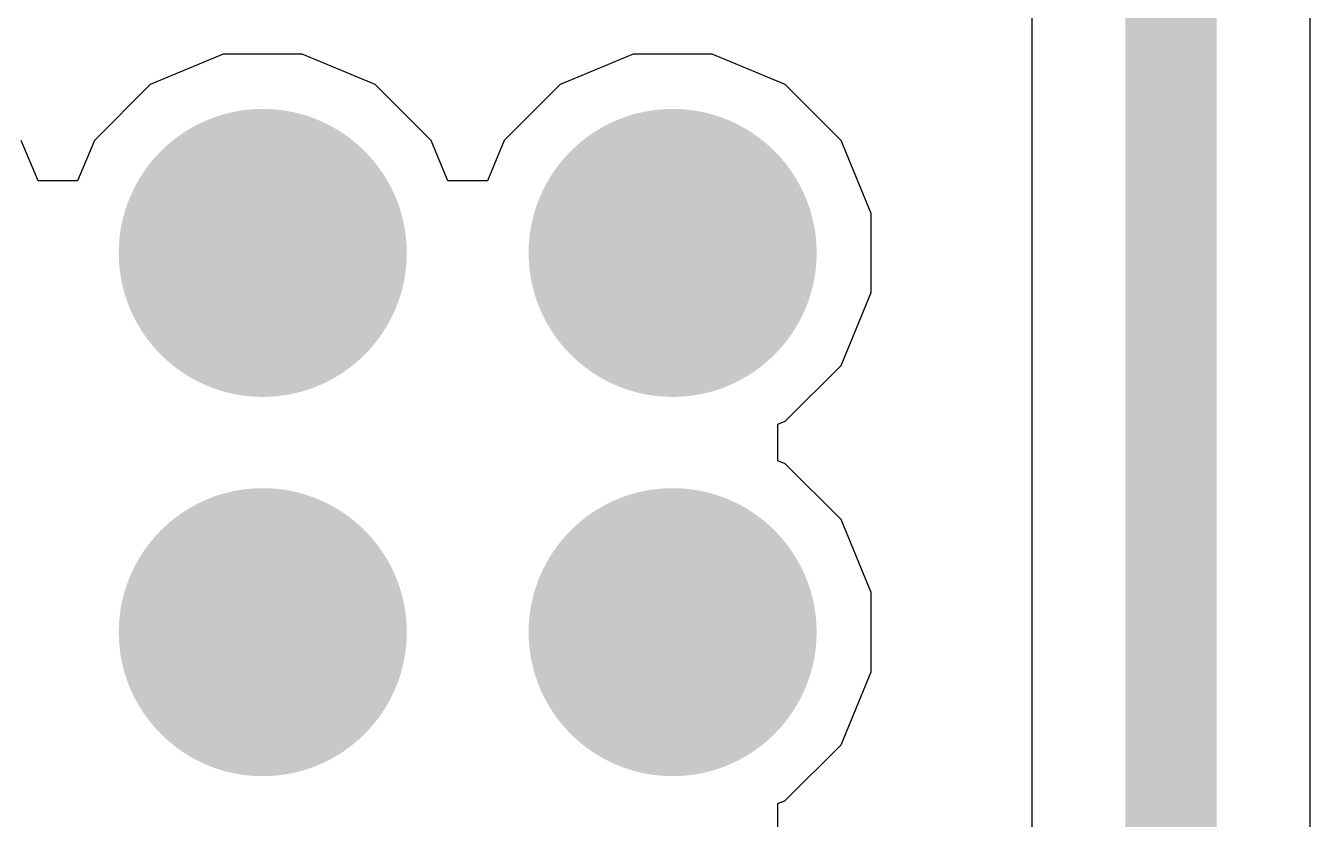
# Model space of a CAD drawing. Header units: inches. Extents: x -4 to 5258, y -4 to 5281.
# Drawn here: x 100.298 to 103.88, y 55.536 to 57.75 of the extents above; entities that cross this region are included whole.
import ezdxf

# ---------------------------------------------------------------- set-up
doc = ezdxf.new("R2010")
doc.units = ezdxf.units.IN
for name, color, linetype in [('Bottom Layer', 5, 'Continuous'), ('Bottom Solder', 6, 'Continuous'), ('Drill Drawing', 1, 'Continuous'), ('Layer 1', 16, 'Continuous'), ('Layer 2', 76, 'Continuous'), ('Top Layer', 1, 'Continuous'), ('Top Solder', 216, 'Continuous'), ('Via Holes', 16, 'Continuous')]:
    doc.layers.add(name, color=color, linetype=linetype)

msp = doc.modelspace()

# ---------------------------------------------------------------- hatches: boundary and pattern name
at = {"layer": 'Bottom Layer'}
h = msp.add_hatch(color=5, dxfattribs=at)
edge = h.paths.add_edge_path()
edge.add_arc((100.9589, 57.1158), 0.3, 0, 360)
h = msp.add_hatch(color=5, dxfattribs=at)
edge = h.paths.add_edge_path()
edge.add_arc((102.1019, 57.1158), 0.3, 0, 360)
h = msp.add_hatch(color=5, dxfattribs=at)
edge = h.paths.add_edge_path()
edge.add_arc((100.9589, 56.0581), 0.3, 0, 360)
h = msp.add_hatch(color=5, dxfattribs=at)
edge = h.paths.add_edge_path()
edge.add_arc((102.1019, 56.0581), 0.3, 0, 360)
at = {"layer": 'Bottom Solder'}
h = msp.add_hatch(color=6, dxfattribs=at)
edge = h.paths.add_edge_path()
edge.add_arc((100.9589, 57.1158), 0.4016, 0, 360)
h = msp.add_hatch(color=6, dxfattribs=at)
edge = h.paths.add_edge_path()
edge.add_arc((102.1019, 57.1158), 0.4016, 0, 360)
h = msp.add_hatch(color=6, dxfattribs=at)
edge = h.paths.add_edge_path()
edge.add_arc((100.9589, 56.0581), 0.4016, 0, 360)
h = msp.add_hatch(color=6, dxfattribs=at)
edge = h.paths.add_edge_path()
edge.add_arc((102.1019, 56.0581), 0.4016, 0, 360)
at = {"layer": 'Layer 1'}
h = msp.add_hatch(color=16, dxfattribs=at)
edge = h.paths.add_edge_path()
edge.add_arc((100.9589, 57.1158), 0.3, 0, 360)
h = msp.add_hatch(color=16, dxfattribs=at)
edge = h.paths.add_edge_path()
edge.add_arc((102.1019, 57.1158), 0.3, 0, 360)
h = msp.add_hatch(color=16, dxfattribs=at)
edge = h.paths.add_edge_path()
edge.add_arc((100.9589, 56.0581), 0.3, 0, 360)
h = msp.add_hatch(color=16, dxfattribs=at)
edge = h.paths.add_edge_path()
edge.add_arc((102.1019, 56.0581), 0.3, 0, 360)
at = {"layer": 'Layer 2'}
h = msp.add_hatch(color=76, dxfattribs=at)
edge = h.paths.add_edge_path()
edge.add_arc((100.9589, 57.1158), 0.3, 0, 360)
h = msp.add_hatch(color=76, dxfattribs=at)
edge = h.paths.add_edge_path()
edge.add_arc((102.1019, 57.1158), 0.3, 0, 360)
h = msp.add_hatch(color=76, dxfattribs=at)
edge = h.paths.add_edge_path()
edge.add_arc((100.9589, 56.0581), 0.3, 0, 360)
h = msp.add_hatch(color=76, dxfattribs=at)
edge = h.paths.add_edge_path()
edge.add_arc((102.1019, 56.0581), 0.3, 0, 360)
at = {"layer": 'Top Layer'}
h = msp.add_hatch(color=1, dxfattribs=at)
edge = h.paths.add_edge_path()
edge.add_arc((100.9589, 57.1158), 0.3, 0, 360)
h = msp.add_hatch(color=1, dxfattribs=at)
edge = h.paths.add_edge_path()
edge.add_arc((102.1019, 57.1158), 0.3, 0, 360)
h = msp.add_hatch(color=1, dxfattribs=at)
edge = h.paths.add_edge_path()
edge.add_arc((100.9589, 56.0581), 0.3, 0, 360)
h = msp.add_hatch(color=1, dxfattribs=at)
edge = h.paths.add_edge_path()
edge.add_arc((102.1019, 56.0581), 0.3, 0, 360)
at = {"layer": 'Top Solder'}
h = msp.add_hatch(color=216, dxfattribs=at)
edge = h.paths.add_edge_path()
edge.add_arc((100.9589, 57.1158), 0.4016, 0, 360)
h = msp.add_hatch(color=216, dxfattribs=at)
edge = h.paths.add_edge_path()
edge.add_arc((102.1019, 57.1158), 0.4016, 0, 360)
h = msp.add_hatch(color=216, dxfattribs=at)
edge = h.paths.add_edge_path()
edge.add_arc((100.9589, 56.0581), 0.4016, 0, 360)
h = msp.add_hatch(color=216, dxfattribs=at)
edge = h.paths.add_edge_path()
edge.add_arc((102.1019, 56.0581), 0.4016, 0, 360)
at = {"layer": 'Via Holes'}
h = msp.add_hatch(color=7, dxfattribs=at)
edge = h.paths.add_edge_path()
edge.add_arc((100.9589, 57.1158), 0.15, 0, 360)
h = msp.add_hatch(color=7, dxfattribs=at)
edge = h.paths.add_edge_path()
edge.add_arc((102.1019, 57.1158), 0.15, 0, 360)
h = msp.add_hatch(color=7, dxfattribs=at)
edge = h.paths.add_edge_path()
edge.add_arc((100.9589, 56.0581), 0.15, 0, 360)
h = msp.add_hatch(color=7, dxfattribs=at)
edge = h.paths.add_edge_path()
edge.add_arc((102.1019, 56.0581), 0.15, 0, 360)

# ---------------------------------------------------------------- linework, layer by layer
at = {"layer": 'Drill Drawing'}
for points in [[(100.8319, 57.2428, 0.0508, 0.0508, 0), (100.8319, 57.3698, 0.0508, 0.0508, 0)], [(100.8319, 57.3698, 0.0508, 0.0508, 0), (101.0859, 57.3698, 0.0508, 0.0508, 0)], [(101.0859, 57.2428, 0.0508, 0.0508, 0), (101.0859, 57.3698, 0.0508, 0.0508, 0)], [(101.9749, 57.2428, 0.0508, 0.0508, 0), (101.9749, 57.3698, 0.0508, 0.0508, 0)], [(101.9749, 57.3698, 0.0508, 0.0508, 0), (102.2289, 57.3698, 0.0508, 0.0508, 0)], [(102.2289, 57.2428, 0.0508, 0.0508, 0), (102.2289, 57.3698, 0.0508, 0.0508, 0)], [(100.8827, 57.192, 0.0508, 0.0508, 0), (100.8827, 57.2682, 0.0508, 0.0508, 0)], [(100.8827, 57.2682, 0.0508, 0.0508, 0), (101.0351, 57.2682, 0.0508, 0.0508, 0)], [(101.0351, 57.192, 0.0508, 0.0508, 0), (101.0351, 57.2682, 0.0508, 0.0508, 0)], [(102.0257, 57.192, 0.0508, 0.0508, 0), (102.0257, 57.2682, 0.0508, 0.0508, 0)], [(102.0257, 57.2682, 0.0508, 0.0508, 0), (102.1781, 57.2682, 0.0508, 0.0508, 0)], [(102.1781, 57.192, 0.0508, 0.0508, 0), (102.1781, 57.2682, 0.0508, 0.0508, 0)], [(100.7049, 56.9888, 0.0508, 0.0508, 0), (100.7049, 57.2428, 0.0508, 0.0508, 0)], [(100.7049, 57.2428, 0.0508, 0.0508, 0), (100.8319, 57.2428, 0.0508, 0.0508, 0)], [(101.0859, 57.2428, 0.0508, 0.0508, 0), (101.2129, 57.2428, 0.0508, 0.0508, 0)], [(101.2129, 56.9888, 0.0508, 0.0508, 0), (101.2129, 57.2428, 0.0508, 0.0508, 0)], [(101.8479, 56.9888, 0.0508, 0.0508, 0), (101.8479, 57.2428, 0.0508, 0.0508, 0)], [(101.8479, 57.2428, 0.0508, 0.0508, 0), (101.9749, 57.2428, 0.0508, 0.0508, 0)], [(102.2289, 57.2428, 0.0508, 0.0508, 0), (102.3559, 57.2428, 0.0508, 0.0508, 0)], [(102.3559, 56.9888, 0.0508, 0.0508, 0), (102.3559, 57.2428, 0.0508, 0.0508, 0)], [(100.8065, 57.0396, 0.0508, 0.0508, 0), (100.8065, 57.192, 0.0508, 0.0508, 0)], [(100.8065, 57.192, 0.0508, 0.0508, 0), (100.8827, 57.192, 0.0508, 0.0508, 0)], [(101.0351, 57.192, 0.0508, 0.0508, 0), (101.1113, 57.192, 0.0508, 0.0508, 0)], [(101.1113, 57.0396, 0.0508, 0.0508, 0), (101.1113, 57.192, 0.0508, 0.0508, 0)], [(101.9495, 57.0396, 0.0508, 0.0508, 0), (101.9495, 57.192, 0.0508, 0.0508, 0)], [(101.9495, 57.192, 0.0508, 0.0508, 0), (102.0257, 57.192, 0.0508, 0.0508, 0)], [(102.1781, 57.192, 0.0508, 0.0508, 0), (102.2543, 57.192, 0.0508, 0.0508, 0)], [(102.2543, 57.0396, 0.0508, 0.0508, 0), (102.2543, 57.192, 0.0508, 0.0508, 0)], [(100.8065, 57.0396, 0.0508, 0.0508, 0), (100.8827, 57.0396, 0.0508, 0.0508, 0)], [(100.8827, 56.9634, 0.0508, 0.0508, 0), (100.8827, 57.0396, 0.0508, 0.0508, 0)], [(101.0351, 57.0396, 0.0508, 0.0508, 0), (101.1113, 57.0396, 0.0508, 0.0508, 0)], [(101.0351, 56.9634, 0.0508, 0.0508, 0), (101.0351, 57.0396, 0.0508, 0.0508, 0)], [(101.9495, 57.0396, 0.0508, 0.0508, 0), (102.0257, 57.0396, 0.0508, 0.0508, 0)], [(102.0257, 56.9634, 0.0508, 0.0508, 0), (102.0257, 57.0396, 0.0508, 0.0508, 0)], [(102.1781, 57.0396, 0.0508, 0.0508, 0), (102.2543, 57.0396, 0.0508, 0.0508, 0)], [(102.1781, 56.9634, 0.0508, 0.0508, 0), (102.1781, 57.0396, 0.0508, 0.0508, 0)], [(100.7049, 56.9888, 0.0508, 0.0508, 0), (100.8319, 56.9888, 0.0508, 0.0508, 0)], [(100.8319, 56.8618, 0.0508, 0.0508, 0), (100.8319, 56.9888, 0.0508, 0.0508, 0)], [(101.0859, 56.9888, 0.0508, 0.0508, 0), (101.2129, 56.9888, 0.0508, 0.0508, 0)], [(101.0859, 56.8618, 0.0508, 0.0508, 0), (101.0859, 56.9888, 0.0508, 0.0508, 0)], [(101.8479, 56.9888, 0.0508, 0.0508, 0), (101.9749, 56.9888, 0.0508, 0.0508, 0)], [(101.9749, 56.8618, 0.0508, 0.0508, 0), (101.9749, 56.9888, 0.0508, 0.0508, 0)], [(102.2289, 56.9888, 0.0508, 0.0508, 0), (102.3559, 56.9888, 0.0508, 0.0508, 0)], [(102.2289, 56.8618, 0.0508, 0.0508, 0), (102.2289, 56.9888, 0.0508, 0.0508, 0)], [(100.8827, 56.9634, 0.0508, 0.0508, 0), (101.0351, 56.9634, 0.0508, 0.0508, 0)], [(102.0257, 56.9634, 0.0508, 0.0508, 0), (102.1781, 56.9634, 0.0508, 0.0508, 0)], [(100.8319, 56.8618, 0.0508, 0.0508, 0), (101.0859, 56.8618, 0.0508, 0.0508, 0)], [(101.9749, 56.8618, 0.0508, 0.0508, 0), (102.2289, 56.8618, 0.0508, 0.0508, 0)], [(100.8319, 56.1851, 0.0508, 0.0508, 0), (100.8319, 56.3121, 0.0508, 0.0508, 0)], [(100.8319, 56.3121, 0.0508, 0.0508, 0), (101.0859, 56.3121, 0.0508, 0.0508, 0)], [(101.0859, 56.1851, 0.0508, 0.0508, 0), (101.0859, 56.3121, 0.0508, 0.0508, 0)], [(101.9749, 56.1851, 0.0508, 0.0508, 0), (101.9749, 56.3121, 0.0508, 0.0508, 0)], [(101.9749, 56.3121, 0.0508, 0.0508, 0), (102.2289, 56.3121, 0.0508, 0.0508, 0)], [(102.2289, 56.1851, 0.0508, 0.0508, 0), (102.2289, 56.3121, 0.0508, 0.0508, 0)], [(100.7049, 55.9311, 0.0508, 0.0508, 0), (100.7049, 56.1851, 0.0508, 0.0508, 0)], [(100.7049, 56.1851, 0.0508, 0.0508, 0), (100.8319, 56.1851, 0.0508, 0.0508, 0)], [(100.8827, 56.1343, 0.0508, 0.0508, 0), (100.8827, 56.2105, 0.0508, 0.0508, 0)], [(100.8827, 56.2105, 0.0508, 0.0508, 0), (101.0351, 56.2105, 0.0508, 0.0508, 0)], [(101.0351, 56.1343, 0.0508, 0.0508, 0), (101.0351, 56.2105, 0.0508, 0.0508, 0)], [(101.0859, 56.1851, 0.0508, 0.0508, 0), (101.2129, 56.1851, 0.0508, 0.0508, 0)], [(101.2129, 55.9311, 0.0508, 0.0508, 0), (101.2129, 56.1851, 0.0508, 0.0508, 0)], [(101.8479, 55.9311, 0.0508, 0.0508, 0), (101.8479, 56.1851, 0.0508, 0.0508, 0)], [(101.8479, 56.1851, 0.0508, 0.0508, 0), (101.9749, 56.1851, 0.0508, 0.0508, 0)], [(102.0257, 56.1343, 0.0508, 0.0508, 0), (102.0257, 56.2105, 0.0508, 0.0508, 0)], [(102.0257, 56.2105, 0.0508, 0.0508, 0), (102.1781, 56.2105, 0.0508, 0.0508, 0)], [(102.1781, 56.1343, 0.0508, 0.0508, 0), (102.1781, 56.2105, 0.0508, 0.0508, 0)], [(102.2289, 56.1851, 0.0508, 0.0508, 0), (102.3559, 56.1851, 0.0508, 0.0508, 0)], [(102.3559, 55.9311, 0.0508, 0.0508, 0), (102.3559, 56.1851, 0.0508, 0.0508, 0)], [(100.8065, 55.9819, 0.0508, 0.0508, 0), (100.8065, 56.1343, 0.0508, 0.0508, 0)], [(100.8065, 56.1343, 0.0508, 0.0508, 0), (100.8827, 56.1343, 0.0508, 0.0508, 0)], [(101.0351, 56.1343, 0.0508, 0.0508, 0), (101.1113, 56.1343, 0.0508, 0.0508, 0)], [(101.1113, 55.9819, 0.0508, 0.0508, 0), (101.1113, 56.1343, 0.0508, 0.0508, 0)], [(101.9495, 55.9819, 0.0508, 0.0508, 0), (101.9495, 56.1343, 0.0508, 0.0508, 0)], [(101.9495, 56.1343, 0.0508, 0.0508, 0), (102.0257, 56.1343, 0.0508, 0.0508, 0)], [(102.1781, 56.1343, 0.0508, 0.0508, 0), (102.2543, 56.1343, 0.0508, 0.0508, 0)], [(102.2543, 55.9819, 0.0508, 0.0508, 0), (102.2543, 56.1343, 0.0508, 0.0508, 0)], [(100.8065, 55.9819, 0.0508, 0.0508, 0), (100.8827, 55.9819, 0.0508, 0.0508, 0)], [(100.8827, 55.9057, 0.0508, 0.0508, 0), (100.8827, 55.9819, 0.0508, 0.0508, 0)], [(101.0351, 55.9819, 0.0508, 0.0508, 0), (101.1113, 55.9819, 0.0508, 0.0508, 0)], [(101.0351, 55.9057, 0.0508, 0.0508, 0), (101.0351, 55.9819, 0.0508, 0.0508, 0)], [(101.9495, 55.9819, 0.0508, 0.0508, 0), (102.0257, 55.9819, 0.0508, 0.0508, 0)], [(102.0257, 55.9057, 0.0508, 0.0508, 0), (102.0257, 55.9819, 0.0508, 0.0508, 0)], [(102.1781, 55.9819, 0.0508, 0.0508, 0), (102.2543, 55.9819, 0.0508, 0.0508, 0)], [(102.1781, 55.9057, 0.0508, 0.0508, 0), (102.1781, 55.9819, 0.0508, 0.0508, 0)], [(100.7049, 55.9311, 0.0508, 0.0508, 0), (100.8319, 55.9311, 0.0508, 0.0508, 0)], [(100.8319, 55.8041, 0.0508, 0.0508, 0), (100.8319, 55.9311, 0.0508, 0.0508, 0)], [(100.8827, 55.9057, 0.0508, 0.0508, 0), (101.0351, 55.9057, 0.0508, 0.0508, 0)], [(101.0859, 55.9311, 0.0508, 0.0508, 0), (101.2129, 55.9311, 0.0508, 0.0508, 0)], [(101.0859, 55.8041, 0.0508, 0.0508, 0), (101.0859, 55.9311, 0.0508, 0.0508, 0)], [(101.8479, 55.9311, 0.0508, 0.0508, 0), (101.9749, 55.9311, 0.0508, 0.0508, 0)], [(101.9749, 55.8041, 0.0508, 0.0508, 0), (101.9749, 55.9311, 0.0508, 0.0508, 0)], [(102.0257, 55.9057, 0.0508, 0.0508, 0), (102.1781, 55.9057, 0.0508, 0.0508, 0)], [(102.2289, 55.9311, 0.0508, 0.0508, 0), (102.3559, 55.9311, 0.0508, 0.0508, 0)], [(102.2289, 55.8041, 0.0508, 0.0508, 0), (102.2289, 55.9311, 0.0508, 0.0508, 0)], [(100.8319, 55.8041, 0.0508, 0.0508, 0), (101.0859, 55.8041, 0.0508, 0.0508, 0)], [(101.9749, 55.8041, 0.0508, 0.0508, 0), (102.2289, 55.8041, 0.0508, 0.0508, 0)]]:
    msp.add_lwpolyline(points, format="xyseb", dxfattribs=at)
for points in [[(100.8192, 57.3698, 0.0254, 0.0254, 1), (100.8446, 57.3698, 0.0254, 0.0254, 1)], [(100.8192, 57.3698, 0.0254, 0.0254, 1), (100.8446, 57.3698, 0.0254, 0.0254, 1)], [(101.0732, 57.3698, 0.0254, 0.0254, 1), (101.0986, 57.3698, 0.0254, 0.0254, 1)], [(101.0732, 57.3698, 0.0254, 0.0254, 1), (101.0986, 57.3698, 0.0254, 0.0254, 1)], [(101.9622, 57.3698, 0.0254, 0.0254, 1), (101.9876, 57.3698, 0.0254, 0.0254, 1)], [(101.9622, 57.3698, 0.0254, 0.0254, 1), (101.9876, 57.3698, 0.0254, 0.0254, 1)], [(102.2162, 57.3698, 0.0254, 0.0254, 1), (102.2416, 57.3698, 0.0254, 0.0254, 1)], [(102.2162, 57.3698, 0.0254, 0.0254, 1), (102.2416, 57.3698, 0.0254, 0.0254, 1)], [(100.87, 57.2682, 0.0254, 0.0254, 1), (100.8954, 57.2682, 0.0254, 0.0254, 1)], [(100.87, 57.2682, 0.0254, 0.0254, 1), (100.8954, 57.2682, 0.0254, 0.0254, 1)], [(101.0224, 57.2682, 0.0254, 0.0254, 1), (101.0478, 57.2682, 0.0254, 0.0254, 1)], [(101.0224, 57.2682, 0.0254, 0.0254, 1), (101.0478, 57.2682, 0.0254, 0.0254, 1)], [(102.013, 57.2682, 0.0254, 0.0254, 1), (102.0384, 57.2682, 0.0254, 0.0254, 1)], [(102.013, 57.2682, 0.0254, 0.0254, 1), (102.0384, 57.2682, 0.0254, 0.0254, 1)], [(102.1654, 57.2682, 0.0254, 0.0254, 1), (102.1908, 57.2682, 0.0254, 0.0254, 1)], [(102.1654, 57.2682, 0.0254, 0.0254, 1), (102.1908, 57.2682, 0.0254, 0.0254, 1)], [(100.6922, 57.2428, 0.0254, 0.0254, 1), (100.7176, 57.2428, 0.0254, 0.0254, 1)], [(100.6922, 57.2428, 0.0254, 0.0254, 1), (100.7176, 57.2428, 0.0254, 0.0254, 1)], [(100.8192, 57.2428, 0.0254, 0.0254, 1), (100.8446, 57.2428, 0.0254, 0.0254, 1)], [(100.8192, 57.2428, 0.0254, 0.0254, 1), (100.8446, 57.2428, 0.0254, 0.0254, 1)], [(101.0732, 57.2428, 0.0254, 0.0254, 1), (101.0986, 57.2428, 0.0254, 0.0254, 1)], [(101.0732, 57.2428, 0.0254, 0.0254, 1), (101.0986, 57.2428, 0.0254, 0.0254, 1)], [(101.2002, 57.2428, 0.0254, 0.0254, 1), (101.2256, 57.2428, 0.0254, 0.0254, 1)], [(101.2002, 57.2428, 0.0254, 0.0254, 1), (101.2256, 57.2428, 0.0254, 0.0254, 1)], [(101.8352, 57.2428, 0.0254, 0.0254, 1), (101.8606, 57.2428, 0.0254, 0.0254, 1)], [(101.8352, 57.2428, 0.0254, 0.0254, 1), (101.8606, 57.2428, 0.0254, 0.0254, 1)], [(101.9622, 57.2428, 0.0254, 0.0254, 1), (101.9876, 57.2428, 0.0254, 0.0254, 1)], [(101.9622, 57.2428, 0.0254, 0.0254, 1), (101.9876, 57.2428, 0.0254, 0.0254, 1)], [(102.2162, 57.2428, 0.0254, 0.0254, 1), (102.2416, 57.2428, 0.0254, 0.0254, 1)], [(102.2162, 57.2428, 0.0254, 0.0254, 1), (102.2416, 57.2428, 0.0254, 0.0254, 1)], [(102.3432, 57.2428, 0.0254, 0.0254, 1), (102.3686, 57.2428, 0.0254, 0.0254, 1)], [(102.3432, 57.2428, 0.0254, 0.0254, 1), (102.3686, 57.2428, 0.0254, 0.0254, 1)], [(100.7938, 57.192, 0.0254, 0.0254, 1), (100.8192, 57.192, 0.0254, 0.0254, 1)], [(100.7938, 57.192, 0.0254, 0.0254, 1), (100.8192, 57.192, 0.0254, 0.0254, 1)], [(100.87, 57.192, 0.0254, 0.0254, 1), (100.8954, 57.192, 0.0254, 0.0254, 1)], [(100.87, 57.192, 0.0254, 0.0254, 1), (100.8954, 57.192, 0.0254, 0.0254, 1)], [(101.0224, 57.192, 0.0254, 0.0254, 1), (101.0478, 57.192, 0.0254, 0.0254, 1)], [(101.0224, 57.192, 0.0254, 0.0254, 1), (101.0478, 57.192, 0.0254, 0.0254, 1)], [(101.0986, 57.192, 0.0254, 0.0254, 1), (101.124, 57.192, 0.0254, 0.0254, 1)], [(101.0986, 57.192, 0.0254, 0.0254, 1), (101.124, 57.192, 0.0254, 0.0254, 1)], [(101.9368, 57.192, 0.0254, 0.0254, 1), (101.9622, 57.192, 0.0254, 0.0254, 1)], [(101.9368, 57.192, 0.0254, 0.0254, 1), (101.9622, 57.192, 0.0254, 0.0254, 1)], [(102.013, 57.192, 0.0254, 0.0254, 1), (102.0384, 57.192, 0.0254, 0.0254, 1)], [(102.013, 57.192, 0.0254, 0.0254, 1), (102.0384, 57.192, 0.0254, 0.0254, 1)], [(102.1654, 57.192, 0.0254, 0.0254, 1), (102.1908, 57.192, 0.0254, 0.0254, 1)], [(102.1654, 57.192, 0.0254, 0.0254, 1), (102.1908, 57.192, 0.0254, 0.0254, 1)], [(102.2416, 57.192, 0.0254, 0.0254, 1), (102.267, 57.192, 0.0254, 0.0254, 1)], [(102.2416, 57.192, 0.0254, 0.0254, 1), (102.267, 57.192, 0.0254, 0.0254, 1)], [(100.7938, 57.0396, 0.0254, 0.0254, 1), (100.8192, 57.0396, 0.0254, 0.0254, 1)], [(100.7938, 57.0396, 0.0254, 0.0254, 1), (100.8192, 57.0396, 0.0254, 0.0254, 1)], [(100.87, 57.0396, 0.0254, 0.0254, 1), (100.8954, 57.0396, 0.0254, 0.0254, 1)], [(100.87, 57.0396, 0.0254, 0.0254, 1), (100.8954, 57.0396, 0.0254, 0.0254, 1)], [(101.0224, 57.0396, 0.0254, 0.0254, 1), (101.0478, 57.0396, 0.0254, 0.0254, 1)], [(101.0224, 57.0396, 0.0254, 0.0254, 1), (101.0478, 57.0396, 0.0254, 0.0254, 1)], [(101.0986, 57.0396, 0.0254, 0.0254, 1), (101.124, 57.0396, 0.0254, 0.0254, 1)], [(101.0986, 57.0396, 0.0254, 0.0254, 1), (101.124, 57.0396, 0.0254, 0.0254, 1)], [(101.9368, 57.0396, 0.0254, 0.0254, 1), (101.9622, 57.0396, 0.0254, 0.0254, 1)], [(101.9368, 57.0396, 0.0254, 0.0254, 1), (101.9622, 57.0396, 0.0254, 0.0254, 1)], [(102.013, 57.0396, 0.0254, 0.0254, 1), (102.0384, 57.0396, 0.0254, 0.0254, 1)], [(102.013, 57.0396, 0.0254, 0.0254, 1), (102.0384, 57.0396, 0.0254, 0.0254, 1)], [(102.1654, 57.0396, 0.0254, 0.0254, 1), (102.1908, 57.0396, 0.0254, 0.0254, 1)], [(102.1654, 57.0396, 0.0254, 0.0254, 1), (102.1908, 57.0396, 0.0254, 0.0254, 1)], [(102.2416, 57.0396, 0.0254, 0.0254, 1), (102.267, 57.0396, 0.0254, 0.0254, 1)], [(102.2416, 57.0396, 0.0254, 0.0254, 1), (102.267, 57.0396, 0.0254, 0.0254, 1)], [(100.6922, 56.9888, 0.0254, 0.0254, 1), (100.7176, 56.9888, 0.0254, 0.0254, 1)], [(100.6922, 56.9888, 0.0254, 0.0254, 1), (100.7176, 56.9888, 0.0254, 0.0254, 1)], [(100.8192, 56.9888, 0.0254, 0.0254, 1), (100.8446, 56.9888, 0.0254, 0.0254, 1)], [(100.8192, 56.9888, 0.0254, 0.0254, 1), (100.8446, 56.9888, 0.0254, 0.0254, 1)], [(101.0732, 56.9888, 0.0254, 0.0254, 1), (101.0986, 56.9888, 0.0254, 0.0254, 1)], [(101.0732, 56.9888, 0.0254, 0.0254, 1), (101.0986, 56.9888, 0.0254, 0.0254, 1)], [(101.2002, 56.9888, 0.0254, 0.0254, 1), (101.2256, 56.9888, 0.0254, 0.0254, 1)], [(101.2002, 56.9888, 0.0254, 0.0254, 1), (101.2256, 56.9888, 0.0254, 0.0254, 1)], [(101.8352, 56.9888, 0.0254, 0.0254, 1), (101.8606, 56.9888, 0.0254, 0.0254, 1)], [(101.8352, 56.9888, 0.0254, 0.0254, 1), (101.8606, 56.9888, 0.0254, 0.0254, 1)], [(101.9622, 56.9888, 0.0254, 0.0254, 1), (101.9876, 56.9888, 0.0254, 0.0254, 1)], [(101.9622, 56.9888, 0.0254, 0.0254, 1), (101.9876, 56.9888, 0.0254, 0.0254, 1)], [(102.2162, 56.9888, 0.0254, 0.0254, 1), (102.2416, 56.9888, 0.0254, 0.0254, 1)], [(102.2162, 56.9888, 0.0254, 0.0254, 1), (102.2416, 56.9888, 0.0254, 0.0254, 1)], [(102.3432, 56.9888, 0.0254, 0.0254, 1), (102.3686, 56.9888, 0.0254, 0.0254, 1)], [(102.3432, 56.9888, 0.0254, 0.0254, 1), (102.3686, 56.9888, 0.0254, 0.0254, 1)], [(100.87, 56.9634, 0.0254, 0.0254, 1), (100.8954, 56.9634, 0.0254, 0.0254, 1)], [(100.87, 56.9634, 0.0254, 0.0254, 1), (100.8954, 56.9634, 0.0254, 0.0254, 1)], [(101.0224, 56.9634, 0.0254, 0.0254, 1), (101.0478, 56.9634, 0.0254, 0.0254, 1)], [(101.0224, 56.9634, 0.0254, 0.0254, 1), (101.0478, 56.9634, 0.0254, 0.0254, 1)], [(102.013, 56.9634, 0.0254, 0.0254, 1), (102.0384, 56.9634, 0.0254, 0.0254, 1)], [(102.013, 56.9634, 0.0254, 0.0254, 1), (102.0384, 56.9634, 0.0254, 0.0254, 1)], [(102.1654, 56.9634, 0.0254, 0.0254, 1), (102.1908, 56.9634, 0.0254, 0.0254, 1)], [(102.1654, 56.9634, 0.0254, 0.0254, 1), (102.1908, 56.9634, 0.0254, 0.0254, 1)], [(100.8192, 56.8618, 0.0254, 0.0254, 1), (100.8446, 56.8618, 0.0254, 0.0254, 1)], [(100.8192, 56.8618, 0.0254, 0.0254, 1), (100.8446, 56.8618, 0.0254, 0.0254, 1)], [(101.0732, 56.8618, 0.0254, 0.0254, 1), (101.0986, 56.8618, 0.0254, 0.0254, 1)], [(101.0732, 56.8618, 0.0254, 0.0254, 1), (101.0986, 56.8618, 0.0254, 0.0254, 1)], [(101.9622, 56.8618, 0.0254, 0.0254, 1), (101.9876, 56.8618, 0.0254, 0.0254, 1)], [(101.9622, 56.8618, 0.0254, 0.0254, 1), (101.9876, 56.8618, 0.0254, 0.0254, 1)], [(102.2162, 56.8618, 0.0254, 0.0254, 1), (102.2416, 56.8618, 0.0254, 0.0254, 1)], [(102.2162, 56.8618, 0.0254, 0.0254, 1), (102.2416, 56.8618, 0.0254, 0.0254, 1)], [(100.8192, 56.3121, 0.0254, 0.0254, 1), (100.8446, 56.3121, 0.0254, 0.0254, 1)], [(100.8192, 56.3121, 0.0254, 0.0254, 1), (100.8446, 56.3121, 0.0254, 0.0254, 1)], [(101.0732, 56.3121, 0.0254, 0.0254, 1), (101.0986, 56.3121, 0.0254, 0.0254, 1)], [(101.0732, 56.3121, 0.0254, 0.0254, 1), (101.0986, 56.3121, 0.0254, 0.0254, 1)], [(101.9622, 56.3121, 0.0254, 0.0254, 1), (101.9876, 56.3121, 0.0254, 0.0254, 1)], [(101.9622, 56.3121, 0.0254, 0.0254, 1), (101.9876, 56.3121, 0.0254, 0.0254, 1)], [(102.2162, 56.3121, 0.0254, 0.0254, 1), (102.2416, 56.3121, 0.0254, 0.0254, 1)], [(102.2162, 56.3121, 0.0254, 0.0254, 1), (102.2416, 56.3121, 0.0254, 0.0254, 1)], [(100.6922, 56.1851, 0.0254, 0.0254, 1), (100.7176, 56.1851, 0.0254, 0.0254, 1)], [(100.6922, 56.1851, 0.0254, 0.0254, 1), (100.7176, 56.1851, 0.0254, 0.0254, 1)], [(100.8192, 56.1851, 0.0254, 0.0254, 1), (100.8446, 56.1851, 0.0254, 0.0254, 1)], [(100.8192, 56.1851, 0.0254, 0.0254, 1), (100.8446, 56.1851, 0.0254, 0.0254, 1)], [(100.87, 56.2105, 0.0254, 0.0254, 1), (100.8954, 56.2105, 0.0254, 0.0254, 1)], [(100.87, 56.2105, 0.0254, 0.0254, 1), (100.8954, 56.2105, 0.0254, 0.0254, 1)], [(101.0224, 56.2105, 0.0254, 0.0254, 1), (101.0478, 56.2105, 0.0254, 0.0254, 1)], [(101.0224, 56.2105, 0.0254, 0.0254, 1), (101.0478, 56.2105, 0.0254, 0.0254, 1)], [(101.0732, 56.1851, 0.0254, 0.0254, 1), (101.0986, 56.1851, 0.0254, 0.0254, 1)], [(101.0732, 56.1851, 0.0254, 0.0254, 1), (101.0986, 56.1851, 0.0254, 0.0254, 1)], [(101.2002, 56.1851, 0.0254, 0.0254, 1), (101.2256, 56.1851, 0.0254, 0.0254, 1)], [(101.2002, 56.1851, 0.0254, 0.0254, 1), (101.2256, 56.1851, 0.0254, 0.0254, 1)], [(101.8352, 56.1851, 0.0254, 0.0254, 1), (101.8606, 56.1851, 0.0254, 0.0254, 1)], [(101.8352, 56.1851, 0.0254, 0.0254, 1), (101.8606, 56.1851, 0.0254, 0.0254, 1)], [(101.9622, 56.1851, 0.0254, 0.0254, 1), (101.9876, 56.1851, 0.0254, 0.0254, 1)], [(101.9622, 56.1851, 0.0254, 0.0254, 1), (101.9876, 56.1851, 0.0254, 0.0254, 1)], [(102.013, 56.2105, 0.0254, 0.0254, 1), (102.0384, 56.2105, 0.0254, 0.0254, 1)], [(102.013, 56.2105, 0.0254, 0.0254, 1), (102.0384, 56.2105, 0.0254, 0.0254, 1)], [(102.1654, 56.2105, 0.0254, 0.0254, 1), (102.1908, 56.2105, 0.0254, 0.0254, 1)], [(102.1654, 56.2105, 0.0254, 0.0254, 1), (102.1908, 56.2105, 0.0254, 0.0254, 1)], [(102.2162, 56.1851, 0.0254, 0.0254, 1), (102.2416, 56.1851, 0.0254, 0.0254, 1)], [(102.2162, 56.1851, 0.0254, 0.0254, 1), (102.2416, 56.1851, 0.0254, 0.0254, 1)], [(102.3432, 56.1851, 0.0254, 0.0254, 1), (102.3686, 56.1851, 0.0254, 0.0254, 1)], [(102.3432, 56.1851, 0.0254, 0.0254, 1), (102.3686, 56.1851, 0.0254, 0.0254, 1)], [(100.7938, 56.1343, 0.0254, 0.0254, 1), (100.8192, 56.1343, 0.0254, 0.0254, 1)], [(100.7938, 56.1343, 0.0254, 0.0254, 1), (100.8192, 56.1343, 0.0254, 0.0254, 1)], [(100.87, 56.1343, 0.0254, 0.0254, 1), (100.8954, 56.1343, 0.0254, 0.0254, 1)], [(100.87, 56.1343, 0.0254, 0.0254, 1), (100.8954, 56.1343, 0.0254, 0.0254, 1)], [(101.0224, 56.1343, 0.0254, 0.0254, 1), (101.0478, 56.1343, 0.0254, 0.0254, 1)], [(101.0224, 56.1343, 0.0254, 0.0254, 1), (101.0478, 56.1343, 0.0254, 0.0254, 1)], [(101.0986, 56.1343, 0.0254, 0.0254, 1), (101.124, 56.1343, 0.0254, 0.0254, 1)], [(101.0986, 56.1343, 0.0254, 0.0254, 1), (101.124, 56.1343, 0.0254, 0.0254, 1)], [(101.9368, 56.1343, 0.0254, 0.0254, 1), (101.9622, 56.1343, 0.0254, 0.0254, 1)], [(101.9368, 56.1343, 0.0254, 0.0254, 1), (101.9622, 56.1343, 0.0254, 0.0254, 1)], [(102.013, 56.1343, 0.0254, 0.0254, 1), (102.0384, 56.1343, 0.0254, 0.0254, 1)], [(102.013, 56.1343, 0.0254, 0.0254, 1), (102.0384, 56.1343, 0.0254, 0.0254, 1)], [(102.1654, 56.1343, 0.0254, 0.0254, 1), (102.1908, 56.1343, 0.0254, 0.0254, 1)], [(102.1654, 56.1343, 0.0254, 0.0254, 1), (102.1908, 56.1343, 0.0254, 0.0254, 1)], [(102.2416, 56.1343, 0.0254, 0.0254, 1), (102.267, 56.1343, 0.0254, 0.0254, 1)], [(102.2416, 56.1343, 0.0254, 0.0254, 1), (102.267, 56.1343, 0.0254, 0.0254, 1)], [(100.7938, 55.9819, 0.0254, 0.0254, 1), (100.8192, 55.9819, 0.0254, 0.0254, 1)], [(100.7938, 55.9819, 0.0254, 0.0254, 1), (100.8192, 55.9819, 0.0254, 0.0254, 1)], [(100.87, 55.9819, 0.0254, 0.0254, 1), (100.8954, 55.9819, 0.0254, 0.0254, 1)], [(100.87, 55.9819, 0.0254, 0.0254, 1), (100.8954, 55.9819, 0.0254, 0.0254, 1)], [(101.0224, 55.9819, 0.0254, 0.0254, 1), (101.0478, 55.9819, 0.0254, 0.0254, 1)], [(101.0224, 55.9819, 0.0254, 0.0254, 1), (101.0478, 55.9819, 0.0254, 0.0254, 1)], [(101.0986, 55.9819, 0.0254, 0.0254, 1), (101.124, 55.9819, 0.0254, 0.0254, 1)], [(101.0986, 55.9819, 0.0254, 0.0254, 1), (101.124, 55.9819, 0.0254, 0.0254, 1)], [(101.9368, 55.9819, 0.0254, 0.0254, 1), (101.9622, 55.9819, 0.0254, 0.0254, 1)], [(101.9368, 55.9819, 0.0254, 0.0254, 1), (101.9622, 55.9819, 0.0254, 0.0254, 1)], [(102.013, 55.9819, 0.0254, 0.0254, 1), (102.0384, 55.9819, 0.0254, 0.0254, 1)], [(102.013, 55.9819, 0.0254, 0.0254, 1), (102.0384, 55.9819, 0.0254, 0.0254, 1)], [(102.1654, 55.9819, 0.0254, 0.0254, 1), (102.1908, 55.9819, 0.0254, 0.0254, 1)], [(102.1654, 55.9819, 0.0254, 0.0254, 1), (102.1908, 55.9819, 0.0254, 0.0254, 1)], [(102.2416, 55.9819, 0.0254, 0.0254, 1), (102.267, 55.9819, 0.0254, 0.0254, 1)], [(102.2416, 55.9819, 0.0254, 0.0254, 1), (102.267, 55.9819, 0.0254, 0.0254, 1)], [(100.6922, 55.9311, 0.0254, 0.0254, 1), (100.7176, 55.9311, 0.0254, 0.0254, 1)], [(100.6922, 55.9311, 0.0254, 0.0254, 1), (100.7176, 55.9311, 0.0254, 0.0254, 1)], [(100.8192, 55.9311, 0.0254, 0.0254, 1), (100.8446, 55.9311, 0.0254, 0.0254, 1)], [(100.8192, 55.9311, 0.0254, 0.0254, 1), (100.8446, 55.9311, 0.0254, 0.0254, 1)], [(100.87, 55.9057, 0.0254, 0.0254, 1), (100.8954, 55.9057, 0.0254, 0.0254, 1)], [(100.87, 55.9057, 0.0254, 0.0254, 1), (100.8954, 55.9057, 0.0254, 0.0254, 1)], [(101.0224, 55.9057, 0.0254, 0.0254, 1), (101.0478, 55.9057, 0.0254, 0.0254, 1)], [(101.0224, 55.9057, 0.0254, 0.0254, 1), (101.0478, 55.9057, 0.0254, 0.0254, 1)], [(101.0732, 55.9311, 0.0254, 0.0254, 1), (101.0986, 55.9311, 0.0254, 0.0254, 1)], [(101.0732, 55.9311, 0.0254, 0.0254, 1), (101.0986, 55.9311, 0.0254, 0.0254, 1)], [(101.2002, 55.9311, 0.0254, 0.0254, 1), (101.2256, 55.9311, 0.0254, 0.0254, 1)], [(101.2002, 55.9311, 0.0254, 0.0254, 1), (101.2256, 55.9311, 0.0254, 0.0254, 1)], [(101.8352, 55.9311, 0.0254, 0.0254, 1), (101.8606, 55.9311, 0.0254, 0.0254, 1)], [(101.8352, 55.9311, 0.0254, 0.0254, 1), (101.8606, 55.9311, 0.0254, 0.0254, 1)], [(101.9622, 55.9311, 0.0254, 0.0254, 1), (101.9876, 55.9311, 0.0254, 0.0254, 1)], [(101.9622, 55.9311, 0.0254, 0.0254, 1), (101.9876, 55.9311, 0.0254, 0.0254, 1)], [(102.013, 55.9057, 0.0254, 0.0254, 1), (102.0384, 55.9057, 0.0254, 0.0254, 1)], [(102.013, 55.9057, 0.0254, 0.0254, 1), (102.0384, 55.9057, 0.0254, 0.0254, 1)], [(102.1654, 55.9057, 0.0254, 0.0254, 1), (102.1908, 55.9057, 0.0254, 0.0254, 1)], [(102.1654, 55.9057, 0.0254, 0.0254, 1), (102.1908, 55.9057, 0.0254, 0.0254, 1)], [(102.2162, 55.9311, 0.0254, 0.0254, 1), (102.2416, 55.9311, 0.0254, 0.0254, 1)], [(102.2162, 55.9311, 0.0254, 0.0254, 1), (102.2416, 55.9311, 0.0254, 0.0254, 1)], [(102.3432, 55.9311, 0.0254, 0.0254, 1), (102.3686, 55.9311, 0.0254, 0.0254, 1)], [(102.3432, 55.9311, 0.0254, 0.0254, 1), (102.3686, 55.9311, 0.0254, 0.0254, 1)], [(100.8192, 55.8041, 0.0254, 0.0254, 1), (100.8446, 55.8041, 0.0254, 0.0254, 1)], [(100.8192, 55.8041, 0.0254, 0.0254, 1), (100.8446, 55.8041, 0.0254, 0.0254, 1)], [(101.0732, 55.8041, 0.0254, 0.0254, 1), (101.0986, 55.8041, 0.0254, 0.0254, 1)], [(101.0732, 55.8041, 0.0254, 0.0254, 1), (101.0986, 55.8041, 0.0254, 0.0254, 1)], [(101.9622, 55.8041, 0.0254, 0.0254, 1), (101.9876, 55.8041, 0.0254, 0.0254, 1)], [(101.9622, 55.8041, 0.0254, 0.0254, 1), (101.9876, 55.8041, 0.0254, 0.0254, 1)], [(102.2162, 55.8041, 0.0254, 0.0254, 1), (102.2416, 55.8041, 0.0254, 0.0254, 1)], [(102.2162, 55.8041, 0.0254, 0.0254, 1), (102.2416, 55.8041, 0.0254, 0.0254, 1)]]:
    msp.add_lwpolyline(points, format="xyseb", close=True, dxfattribs=at)
at = {"layer": 'Layer 2'}
for p, q in [((103.1033, 64.0626), (103.1033, 43.9612)), ((103.8802, 43.8003), (103.8802, 64.0626)), ((100.8487, 57.6698), (100.645, 57.5854)), ((101.0691, 57.6698), (100.8487, 57.6698)), ((101.2727, 57.5854), (101.0691, 57.6698)), ((101.9917, 57.6698), (101.788, 57.5854)), ((102.2121, 57.6698), (101.9917, 57.6698)), ((102.4157, 57.5854), (102.2121, 57.6698)), ((100.645, 57.5854), (100.4892, 57.4296)), ((101.4285, 57.4296), (101.2727, 57.5854)), ((101.788, 57.5854), (101.6322, 57.4296)), ((102.5715, 57.4296), (102.4157, 57.5854)), ((100.3324, 57.3165), (100.2855, 57.4296)), ((100.4892, 57.4296), (100.4423, 57.3165)), ((101.4754, 57.3165), (101.4285, 57.4296)), ((101.6322, 57.4296), (101.5853, 57.3165)), ((102.6559, 57.226), (102.5715, 57.4296)), ((100.4423, 57.3165), (100.3324, 57.3165)), ((101.5853, 57.3165), (101.4754, 57.3165)), ((102.6559, 57.0056), (102.6559, 57.226)), ((102.5715, 56.802), (102.6559, 57.0056)), ((102.4157, 56.6461), (102.5715, 56.802)), ((102.3954, 56.6378), (102.4157, 56.6461)), ((102.3954, 56.5361), (102.3954, 56.6378)), ((102.4157, 56.5278), (102.3954, 56.5361)), ((102.5715, 56.3719), (102.4157, 56.5278)), ((102.6559, 56.1683), (102.5715, 56.3719)), ((102.6559, 55.9479), (102.6559, 56.1683)), ((102.5715, 55.7443), (102.6559, 55.9479)), ((102.4157, 55.5885), (102.5715, 55.7443)), ((102.3954, 55.5801), (102.4157, 55.5885)), ((102.3954, 55.4785), (102.3954, 55.5801))]:
    msp.add_line(p, q, dxfattribs=at)
msp.add_lwpolyline([(103.4917, 43.8003, 0.254, 0.254, 0), (103.4917, 64.4576, 0.254, 0.254, 0)], format="xyseb", dxfattribs=at)

doc.saveas('drawing.dxf')
